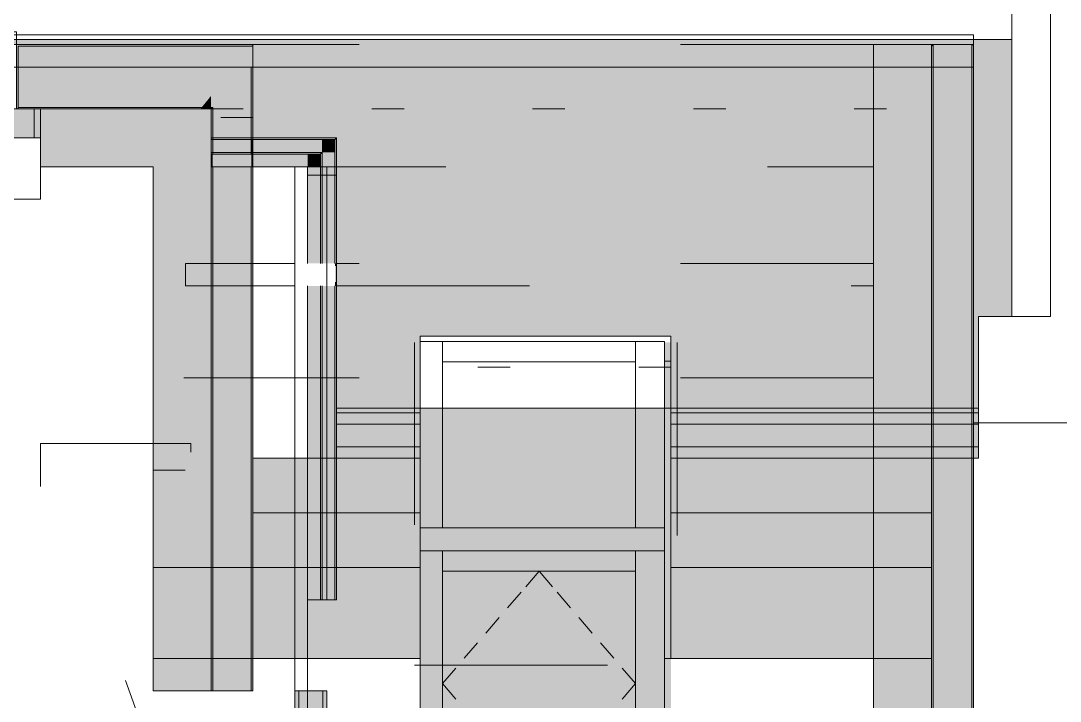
# Model space of a CAD drawing. Header units: metres. Extents: x -4 to 206, y -18 to 45.
# Drawn here: x 170.503 to 173.734, y 16.648 to 18.762 of the extents above; entities that cross this region are included whole.
import ezdxf

# ---------------------------------------------------------------- set-up
doc = ezdxf.new("R2010")
doc.units = ezdxf.units.M
doc.header["$MEASUREMENT"] = 0
for name, pattern in [('Baufluchtlinie', [0.013, 0.008, -0.005]), ('Grenzlinie', [0.008, 0.003, -0.005]), ('UNSICHTBAR', [0.4, 0, -0.4]), ('Wipeout_Contour', [1, 0, -1])]:
    doc.linetypes.add(name, pattern=pattern)
for name, color, linetype in [('110 Wand Aussen', 7, 'Continuous'), ('112 Wand Aussen - Schachtwände', 7, 'Continuous'), ('130 Wand Innen', 7, 'Continuous'), ('140 Brüstung', 7, 'Continuous'), ('165 Fassadengestaltung Bänder', 7, 'Continuous'), ('230 Decke abgehaengt', 7, 'Continuous'), ('310 Dachkonstruktion massiv', 7, 'Continuous'), ('325 Dachfenster', 7, 'Continuous'), ('330 Dachaufbau', 7, 'Continuous'), ('815 Raumbegrenzung', 7, 'Continuous'), ('905 VP Beschriftung Übersicht.Übersicht', 7, 'Continuous')]:
    doc.layers.add(name, color=color, linetype=linetype)

# ---------------------------------------------------------------- blocks, each defined once
blk = doc.blocks.new('Wand_7_1', base_point=(171.3542, 16.6805))
at = {"color": 254, "linetype": 'Wipeout_Contour', "lineweight": 0, "ltscale": 689.014253}
blk.add_wipeout([(171.3542, 18.3083), (171.3542, 16.6805), (171.3667, 16.6805), (171.3667, 18.3083)], dxfattribs=at).dxf.layer = '130 Wand Innen'
at = {"color": 254, "linetype": 'Wipeout_Contour', "lineweight": 0, "ltscale": 689.36244}
blk.add_wipeout([(171.4542, 16.6805), (171.4542, 18.3083), (171.4417, 18.3083), (171.4417, 16.6805)], dxfattribs=at).dxf.layer = '130 Wand Innen'
at = {"color": 254, "linetype": 'Wipeout_Contour', "lineweight": 0, "ltscale": 689.18831}
blk.add_wipeout([(171.3667, 18.3083), (171.3667, 16.6805), (171.4417, 16.6805), (171.4417, 18.3083)], dxfattribs=at).dxf.layer = '130 Wand Innen'
at = {"layer": '130 Wand Innen', "color": 7, "linetype": 'Continuous', "lineweight": 18, "flags": 128}
for points in [[(171.3542, 18.3083), (171.3667, 18.3083)], [(171.3542, 18.3083), (171.3542, 16.6805)], [(171.3667, 18.3083), (171.4417, 18.3083)], [(171.4417, 18.3083), (171.4542, 18.3083)], [(171.4542, 16.6805), (171.4542, 18.3083)], [(171.3542, 16.6805), (171.3667, 16.6805)], [(171.3667, 16.6805), (171.4417, 16.6805)], [(171.4417, 16.6805), (171.4542, 16.6805)]]:
    blk.add_lwpolyline(points, dxfattribs=at)
blk = doc.blocks.new('Decke_10_1', base_point=(168.089, 18.7183))
at = {"layer": '165 Fassadengestaltung Bänder', "color": 7, "linetype": 'Continuous', "lineweight": 13, "flags": 128}
blk.add_lwpolyline([(168.089, 18.7183), (173.4642, 18.7183), (173.4642, 18.6183), (168.089, 18.6183)], close=True, dxfattribs=at)
blk = doc.blocks.new('Decke_14_1', base_point=(171.0311, 17.4483))
at = {"layer": '230 Decke abgehaengt', "color": 8, "linetype": 'Grenzlinie', "lineweight": 13, "ltscale": 200, "flags": 128}
blk.add_lwpolyline([(171.0311, 17.4483), (170.5642, 17.4483), (170.5642, 16.1473), (170.6642, 16.1473), (170.6642, 14.3223), (171.4515, 14.3223), (171.4515, 15.5605), (171.0311, 15.5605)], close=True, dxfattribs=at)
blk = doc.blocks.new('2-Flügelfenster 1+1 27[4]_1', base_point=(168.0292, 39.9833))
at = {"layer": '110 Wand Aussen', "linetype": 'Continuous', "lineweight": 0, "true_color": 0x000000}
for points in [[(169.3342, 18.4883), (169.3142, 18.4883), (169.3142, 18.3983), (169.3342, 18.3983)], [(170.5442, 18.3983), (170.5642, 18.3983), (170.5642, 18.4883), (170.5442, 18.4883)]]:
    blk.add_hatch(color=18, dxfattribs=at).paths.add_polyline_path(points)
at = {"layer": '110 Wand Aussen', "linetype": 'Continuous', "lineweight": 0, "true_color": 0xffffff}
for points in [[(169.3342, 18.4883), (169.3342, 18.3983), (169.4342, 18.3983), (169.4342, 18.4883)], [(169.9392, 18.3983), (169.9392, 18.4883), (169.8892, 18.4883), (169.8892, 18.3983)], [(169.9392, 18.4883), (169.9392, 18.3983), (169.9742, 18.3983), (169.9742, 18.4633), (169.9892, 18.4633), (169.9892, 18.4883)], [(170.5442, 18.3983), (170.5442, 18.4883), (170.4442, 18.4883), (170.4442, 18.4633), (170.4592, 18.4633), (170.4592, 18.3983)], [(169.4342, 18.4333), (169.8892, 18.4333), (169.8892, 18.4533), (169.4342, 18.4533)], [(170.0642, 18.4633), (169.9742, 18.4633), (169.9742, 18.3733), (170.0642, 18.3733)], [(170.4592, 18.4633), (170.3692, 18.4633), (170.3692, 18.3733), (170.4592, 18.3733)], [(170.3692, 18.4083), (170.3692, 18.4283), (170.0642, 18.4283), (170.0642, 18.4083)]]:
    blk.add_hatch(color=7, dxfattribs=at).paths.add_polyline_path(points)
at = {"layer": '110 Wand Aussen', "color": 7, "linetype": 'Continuous', "lineweight": 13}
for p, q in [((170.4892, 18.7283), (169.3892, 18.7283)), ((169.3892, 18.7283), (169.3892, 18.6883)), ((170.4892, 18.6883), (170.4892, 18.7283)), ((169.3892, 18.6883), (169.3892, 18.6833)), ((169.3892, 18.6833), (169.3892, 18.6183)), ((170.4892, 18.6883), (170.4892, 18.6833)), ((170.4892, 18.6833), (170.4892, 18.6183)), ((169.3892, 18.6183), (169.3892, 18.4933)), ((170.4892, 18.6183), (170.4892, 18.4933)), ((169.3842, 18.4883), (169.3142, 18.4883)), ((169.3842, 18.4883), (169.3142, 18.4883)), ((169.3342, 18.4883), (169.4342, 18.4883)), ((169.3342, 18.3983), (169.3342, 18.4883)), ((169.3842, 18.4883), (169.3892, 18.4883)), ((169.3842, 18.4883), (169.3892, 18.4883)), ((169.3892, 18.4933), (169.3892, 18.4883)), ((169.4342, 18.4883), (169.8892, 18.4883)), ((169.4342, 18.4883), (169.4342, 18.3983)), ((169.8892, 18.3983), (169.8892, 18.4883)), ((169.8892, 18.4883), (169.9392, 18.4883)), ((169.9392, 18.4883), (169.9892, 18.4883)), ((169.9892, 18.4883), (170.4442, 18.4883)), ((169.9892, 18.4883), (169.9892, 18.4633)), ((170.4442, 18.4633), (170.4442, 18.4883)), ((170.4442, 18.4883), (170.5442, 18.4883)), ((170.4892, 18.4933), (170.4892, 18.4883)), ((170.4942, 18.4883), (170.4892, 18.4883)), ((170.4942, 18.4883), (170.4892, 18.4883)), ((170.5442, 18.4883), (170.5442, 18.3983)), ((169.4342, 18.4533), (169.8892, 18.4533)), ((169.9892, 18.4633), (169.9742, 18.4633)), ((169.9742, 18.4633), (169.9742, 18.3983)), ((169.9742, 18.3733), (169.9742, 18.4633)), ((169.9742, 18.4633), (170.0642, 18.4633)), ((170.0642, 18.4633), (170.3692, 18.4633)), ((170.0642, 18.4633), (170.0642, 18.3733)), ((170.3692, 18.3733), (170.3692, 18.4633)), ((170.3692, 18.4633), (170.4592, 18.4633)), ((170.4592, 18.4633), (170.4442, 18.4633)), ((170.4592, 18.3983), (170.4592, 18.4633)), ((170.4592, 18.4633), (170.4592, 18.3733)), ((169.8892, 18.4333), (169.4342, 18.4333)), ((170.0642, 18.4283), (170.3692, 18.4283)), ((169.4342, 18.3983), (169.3342, 18.3983)), ((169.8892, 18.3983), (169.4342, 18.3983)), ((169.9392, 18.3983), (169.8892, 18.3983)), ((169.9742, 18.3983), (169.9392, 18.3983)), ((170.3692, 18.4083), (170.0642, 18.4083)), ((170.5442, 18.3983), (170.4592, 18.3983)), ((170.0642, 18.3733), (169.9742, 18.3733)), ((170.3692, 18.3733), (170.0642, 18.3733)), ((170.4592, 18.3733), (170.3692, 18.3733)), ((169.3142, 18.2083), (169.3142, 18.3083)), ((170.5642, 18.3083), (170.5642, 18.2083)), ((170.5642, 18.2083), (169.3142, 18.2083))]:
    blk.add_line(p, q, dxfattribs=at)
at = {"layer": '110 Wand Aussen', "color": 7, "linetype": 'Continuous', "lineweight": 18}
for p, q in [((169.3142, 18.4883), (169.3142, 18.3983)), ((169.3142, 18.4883), (169.3142, 18.3983)), ((170.5642, 18.4883), (170.4942, 18.4883)), ((170.5642, 18.4883), (170.4942, 18.4883)), ((170.5642, 18.4883), (170.5642, 18.3983)), ((170.5642, 18.4883), (170.5642, 18.3983)), ((169.3142, 18.3983), (169.3142, 18.3083)), ((170.5642, 18.3983), (170.5642, 18.3083))]:
    blk.add_line(p, q, dxfattribs=at)
at = {"layer": '110 Wand Aussen', "color": 8, "linetype": 'Baufluchtlinie', "lineweight": 0, "ltscale": 200}
blk.add_line((170.4592, 18.3733), (170.0392, 18.1308), dxfattribs=at)
at = {"layer": '110 Wand Aussen', "color": 7, "linetype": 'Continuous', "lineweight": 13, "flags": 128}
for points in [[(169.3342, 18.4883), (169.3142, 18.4883), (169.3142, 18.3983), (169.3342, 18.3983)], [(170.5442, 18.3983), (170.5642, 18.3983), (170.5642, 18.4883), (170.5442, 18.4883)]]:
    blk.add_lwpolyline(points, close=True, dxfattribs=at)
at = {"layer": '110 Wand Aussen', "color": 8, "linetype": 'Baufluchtlinie', "lineweight": 0, "ltscale": 200}
blk.add_arc((170.4592, 18.3733), 0.485, 180, 210, dxfattribs=at)
blk = doc.blocks.new('Wand_19_1', base_point=(168.0834, 18.6183))
at = {"layer": '110 Wand Aussen', "linetype": 'Continuous', "lineweight": 0, "true_color": 0x000000}
for points in [[(168.2083, 18.6883), (168.2083, 18.6833), (169.3842, 18.6833), (169.3842, 18.6883)], [(168.2083, 18.6833), (168.2084, 18.6183), (169.3842, 18.6183), (169.3842, 18.6833)], [(169.3842, 18.6883), (169.3842, 18.4883), (169.3892, 18.4883), (169.3892, 18.6883)], [(170.4942, 18.6883), (170.4892, 18.6883), (170.4892, 18.4883), (170.4942, 18.4883)], [(170.4942, 18.6883), (170.4942, 18.6833), (171.2201, 18.6833), (171.2242, 18.6883)], [(170.4942, 18.6833), (170.4942, 18.6183), (171.1671, 18.6183), (171.2201, 18.6833)], [(171.2192, 18.6183), (171.2192, 18.6822), (171.1671, 18.6183)], [(171.2201, 18.6833), (171.2192, 18.6822), (171.2192, 18.6183), (171.2242, 18.6183), (171.2242, 18.6833)], [(171.2201, 18.6833), (171.2242, 18.6833), (171.2242, 18.6883)], [(168.2084, 18.6183), (168.2085, 18.5351), (168.2427, 18.4933), (169.3842, 18.4933), (169.3842, 18.6183)], [(170.4942, 18.4933), (171.0651, 18.4933), (171.0992, 18.5351), (171.0992, 18.6183), (170.4942, 18.6183)], [(171.1671, 18.6183), (171.0992, 18.5351), (171.0992, 18.4933), (171.2192, 18.4933), (171.2192, 18.6183)], [(171.0992, 18.5351), (171.1671, 18.6183), (171.0992, 18.6183)], [(168.2136, 18.4933), (168.2135, 18.529), (168.2085, 18.5351), (168.2086, 18.4933)], [(168.2427, 18.4933), (168.2135, 18.529), (168.2136, 18.4933)], [(171.0942, 18.4933), (171.0942, 18.529), (171.0651, 18.4933)], [(171.0992, 18.4933), (171.0992, 18.5351), (171.0942, 18.529), (171.0942, 18.4933)], [(168.2136, 18.4883), (168.2136, 18.4933), (168.2086, 18.4933), (168.2086, 18.4883)], [(168.2467, 18.4883), (168.2427, 18.4933), (168.2136, 18.4933), (168.2136, 18.4883)], [(168.2136, 18.4883), (168.2138, 18.3083), (168.3938, 18.3083), (168.2467, 18.4883)], [(168.2427, 18.4933), (168.2467, 18.4883), (169.3842, 18.4883), (169.3842, 18.4933)], [(168.2467, 18.4883), (168.3938, 18.3083), (168.3936, 18.4883)], [(168.3936, 18.4883), (168.3938, 18.3083), (169.3142, 18.3083), (169.3142, 18.3983), (169.3142, 18.4883)], [(170.4942, 18.4883), (171.0611, 18.4883), (171.0651, 18.4933), (170.4942, 18.4933)], [(170.9142, 18.4883), (170.5642, 18.4883), (170.5642, 18.3983), (170.5642, 18.3083), (170.9142, 18.3083)], [(170.9142, 18.3083), (171.0942, 18.3083), (171.0942, 18.4883), (171.0611, 18.4883)], [(170.9142, 18.3083), (171.0611, 18.4883), (170.9142, 18.4883)], [(171.0651, 18.4933), (171.0611, 18.4883), (171.0942, 18.4883), (171.0942, 18.4933)], [(171.0942, 18.4933), (171.0942, 18.4883), (171.0992, 18.4883), (171.0992, 18.4933)]]:
    blk.add_hatch(color=18, dxfattribs=at).paths.add_polyline_path(points)
at = {"layer": '110 Wand Aussen', "color": 7, "linetype": 'Continuous', "lineweight": 13}
for p, q in [((168.2083, 18.6833), (168.2083, 18.6883)), ((169.3842, 18.6833), (168.2083, 18.6833)), ((168.2084, 18.6183), (168.2083, 18.6833)), ((169.3842, 18.6883), (169.3892, 18.6883)), ((169.3842, 18.6833), (169.3842, 18.4883)), ((169.3892, 18.6883), (169.3892, 18.6833)), ((169.3892, 18.6833), (169.3892, 18.6183)), ((170.4892, 18.6883), (170.4892, 18.6833)), ((170.4942, 18.6883), (170.4892, 18.6883)), ((170.4892, 18.6833), (170.4892, 18.6183)), ((171.2201, 18.6833), (170.4942, 18.6833)), ((170.4942, 18.6833), (170.4942, 18.4883)), ((168.2085, 18.5351), (168.2084, 18.6183)), ((169.3892, 18.6183), (169.3892, 18.4933)), ((170.4892, 18.6183), (170.4892, 18.4933)), ((168.2085, 18.5351), (168.2086, 18.4933)), ((168.2136, 18.4933), (168.2086, 18.4933)), ((168.2086, 18.4933), (168.2086, 18.4883)), ((168.2427, 18.4933), (168.2136, 18.4933)), ((169.3842, 18.4933), (168.2427, 18.4933)), ((169.3842, 18.4883), (169.3142, 18.4883)), ((169.3842, 18.4883), (169.3892, 18.4883)), ((169.3892, 18.4933), (169.3892, 18.4883)), ((170.4892, 18.4933), (170.4892, 18.4883)), ((170.4942, 18.4883), (170.4892, 18.4883)), ((171.0651, 18.4933), (170.4942, 18.4933))]:
    blk.add_line(p, q, dxfattribs=at)
at = {"layer": '110 Wand Aussen', "color": 7, "linetype": 'Baufluchtlinie', "lineweight": 0}
for p, q in [((169.3842, 18.6183), (168.2084, 18.6183)), ((171.0992, 18.6183), (170.4942, 18.6183)), ((171.1671, 18.6183), (171.0992, 18.6183))]:
    blk.add_line(p, q, dxfattribs=at)
at = {"layer": '110 Wand Aussen', "color": 7, "linetype": 'Continuous', "lineweight": 18}
for p, q in [((168.2467, 18.4883), (168.2136, 18.4883)), ((168.2136, 18.4883), (168.2138, 18.3083)), ((168.3936, 18.4883), (168.2467, 18.4883)), ((169.3142, 18.4883), (168.3936, 18.4883)), ((169.3142, 18.4883), (169.3142, 18.3983)), ((170.5642, 18.4883), (170.4942, 18.4883)), ((170.9142, 18.4883), (170.5642, 18.4883)), ((170.5642, 18.4883), (170.5642, 18.3983)), ((171.0611, 18.4883), (170.9142, 18.4883)), ((169.3142, 18.3983), (169.3142, 18.3083)), ((170.5642, 18.3983), (170.5642, 18.3083))]:
    blk.add_line(p, q, dxfattribs=at)
at = {"layer": '110 Wand Aussen', "color": 7, "linetype": 'Continuous', "lineweight": 13, "flags": 128}
for points in [[(169.3842, 18.6883), (168.2083, 18.6883)], [(171.2242, 18.6883), (170.4942, 18.6883)]]:
    blk.add_lwpolyline(points, dxfattribs=at)
at = {"layer": '110 Wand Aussen', "color": 7, "linetype": 'Continuous', "lineweight": 18, "flags": 128}
for points in [[(168.3938, 18.3083), (169.3142, 18.3083)], [(170.5642, 18.3083), (170.9142, 18.3083)]]:
    blk.add_lwpolyline(points, dxfattribs=at)
at = {"layer": '310 Dachkonstruktion massiv', "color": 7, "linetype": 'Continuous', "lineweight": 13}
for p, q in [((171.2201, 18.6833), (171.2242, 18.6833)), ((171.2192, 18.4933), (171.2192, 18.6183)), ((171.0651, 18.4933), (171.0942, 18.4933)), ((171.0942, 18.4933), (171.0992, 18.4933)), ((171.0992, 18.4883), (171.0992, 18.4933))]:
    blk.add_line(p, q, dxfattribs=at)
at = {"layer": '310 Dachkonstruktion massiv', "color": 7, "linetype": 'Baufluchtlinie', "lineweight": 0}
for p, q in [((171.1671, 18.6183), (171.2192, 18.6183)), ((171.2192, 18.6183), (171.2242, 18.6183))]:
    blk.add_line(p, q, dxfattribs=at)
at = {"layer": '310 Dachkonstruktion massiv', "color": 7, "linetype": 'Continuous', "lineweight": 18}
for p in [(171.0611, 18.4883), (171.0942, 18.3083)]:
    blk.add_line(p, (171.0942, 18.4883), dxfattribs=at)
at = {"layer": '310 Dachkonstruktion massiv', "color": 7, "linetype": 'Continuous', "lineweight": 13, "flags": 128}
for points in [[(171.2242, 18.6883), (171.2242, 18.6833)], [(171.2242, 18.6833), (171.2242, 18.6183)]]:
    blk.add_lwpolyline(points, dxfattribs=at)
at = {"layer": '110 Wand Aussen', "color": 7, "linetype": 'Continuous', "lineweight": 13}
blk.add_blockref('2-Flügelfenster 1+1 27[4]_1', (168.0292, 39.9833), dxfattribs=at)
blk = doc.blocks.new('Wand_22_1', base_point=(173.4642, 18.6183))
at = {"layer": '110 Wand Aussen', "linetype": 'Continuous', "lineweight": 0, "true_color": 0x000000}
for points in [[(173.1542, 18.6833), (173.3342, 18.6833), (173.3342, 18.6883), (173.1542, 18.6883)], [(173.1542, 18.6183), (173.3342, 18.6183), (173.3342, 18.6833), (173.1542, 18.6833)], [(173.3342, 18.6833), (173.3392, 18.6833), (173.3392, 18.6883), (173.3342, 18.6883)], [(173.3342, 18.6183), (173.3392, 18.6183), (173.3392, 18.6833), (173.3342, 18.6833)], [(173.3392, 18.6833), (173.4592, 18.6833), (173.4592, 18.6883), (173.3392, 18.6883)], [(173.3392, 18.6183), (173.4071, 18.6183), (173.4592, 18.6822), (173.4592, 18.6833), (173.3392, 18.6833)], [(173.4592, 16.1883), (173.4592, 18.6822), (173.3392, 18.5351), (173.3392, 16.1883)], [(173.4642, 18.6883), (173.4592, 18.6883), (173.4592, 18.6833), (173.4601, 18.6833)], [(173.4642, 16.1933), (173.4642, 18.6883), (173.4592, 18.6822), (173.4592, 16.1933)], [(173.4592, 18.6822), (173.4601, 18.6833), (173.4592, 18.6833)], [(173.1542, 18.4933), (173.3051, 18.4933), (173.3342, 18.529), (173.3342, 18.6183), (173.1542, 18.6183)], [(173.3342, 18.529), (173.3392, 18.5351), (173.3392, 18.6183), (173.3342, 18.6183)], [(173.3392, 18.5351), (173.4071, 18.6183), (173.3392, 18.6183)], [(173.3342, 16.0633), (173.3342, 18.529), (173.1542, 18.3083), (173.1542, 16.0633)], [(173.3392, 16.0683), (173.3392, 18.5351), (173.3342, 18.529), (173.3342, 16.0683)], [(173.1542, 18.4883), (173.3011, 18.4883), (173.3051, 18.4933), (173.1542, 18.4933)], [(173.1542, 18.3083), (173.3011, 18.4883), (173.1542, 18.4883)]]:
    blk.add_hatch(color=18, dxfattribs=at).paths.add_polyline_path(points)
at = {"layer": '110 Wand Aussen', "color": 7, "linetype": 'Continuous', "lineweight": 18}
for p, q in [((173.1542, 18.6833), (173.1542, 18.6883)), ((173.1542, 18.6183), (173.1542, 18.6833)), ((173.3342, 18.6833), (173.3342, 18.6883)), ((173.3342, 18.6183), (173.3342, 18.6833)), ((173.1542, 18.4933), (173.1542, 18.6183)), ((173.3342, 18.529), (173.3342, 18.6183)), ((173.3342, 16.0633), (173.3342, 18.529)), ((173.1542, 18.4883), (173.1542, 18.4933)), ((173.1542, 18.3083), (173.1542, 18.4883))]:
    blk.add_line(p, q, dxfattribs=at)
at = {"layer": '110 Wand Aussen', "color": 7, "linetype": 'Continuous', "lineweight": 13}
for p, q in [((173.3392, 18.6833), (173.3392, 18.6883)), ((173.3392, 18.6183), (173.3392, 18.6833)), ((173.4592, 18.6833), (173.4592, 18.6883)), ((173.4592, 18.6822), (173.4592, 18.6833)), ((173.4592, 16.1883), (173.4592, 18.6822)), ((173.3392, 18.5351), (173.3392, 18.6183)), ((173.3392, 16.0683), (173.3392, 18.5351))]:
    blk.add_line(p, q, dxfattribs=at)
at = {"layer": '110 Wand Aussen', "color": 7, "linetype": 'Continuous', "lineweight": 18, "flags": 128}
for points in [[(173.3342, 18.6883), (173.1542, 18.6883)], [(173.1542, 18.3083), (173.1542, 15.8833)]]:
    blk.add_lwpolyline(points, dxfattribs=at)
at = {"layer": '110 Wand Aussen', "color": 7, "linetype": 'Continuous', "lineweight": 13, "flags": 128}
for points in [[(173.3392, 18.6883), (173.3342, 18.6883)], [(173.4592, 18.6883), (173.3392, 18.6883)], [(173.4642, 18.6883), (173.4592, 18.6883)], [(173.4642, 16.1933), (173.4642, 18.6883)]]:
    blk.add_lwpolyline(points, dxfattribs=at)
blk = doc.blocks.new('Wand_80_1', base_point=(171.2242, 18.6183))
at = {"layer": '110 Wand Aussen', "color": 7, "linetype": 'Continuous', "lineweight": 18}
for p, q in [((173.1542, 18.6833), (173.1542, 18.6883)), ((173.1542, 18.6183), (173.1542, 18.6833)), ((173.1542, 18.4933), (173.1542, 18.6183)), ((173.1542, 18.4883), (173.1542, 18.4933)), ((173.1542, 18.3083), (173.1542, 18.4883))]:
    blk.add_line(p, q, dxfattribs=at)
at = {"layer": '110 Wand Aussen', "color": 7, "linetype": 'Grenzlinie', "lineweight": 13, "ltscale": 200, "flags": 128}
for points in [[(173.1542, 18.6883), (171.2242, 18.6883)], [(171.2242, 18.6883), (171.2242, 18.6833)], [(171.2242, 18.6833), (171.2242, 18.6183)], [(171.2242, 18.6183), (171.2242, 18.4933)], [(171.2242, 18.4933), (171.2242, 18.4883)], [(171.2242, 18.4883), (171.2242, 18.3083)], [(171.2242, 18.3083), (173.1542, 18.3083)]]:
    blk.add_lwpolyline(points, dxfattribs=at)
blk = doc.blocks.new('Wand_86_1', base_point=(171.0142, 17.9383))
at = {"layer": '130 Wand Innen', "color": 7, "linetype": 'Continuous', "lineweight": 13}
for p, q in [((171.3542, 18.0008), (171.3542, 18.0083)), ((171.3542, 17.9508), (171.3542, 18.0008)), ((171.4542, 18.0083), (171.4542, 18.0008)), ((171.4542, 18.0008), (171.4542, 17.9508)), ((171.4842, 18.0008), (171.4842, 18.0083)), ((171.4842, 17.9508), (171.4842, 18.0008)), ((171.3542, 17.9383), (171.3542, 17.9508)), ((171.4542, 17.9508), (171.4542, 17.9383)), ((171.4842, 17.9383), (171.4842, 17.9508))]:
    blk.add_line(p, q, dxfattribs=at)
at = {"layer": '130 Wand Innen', "color": 7, "linetype": 'Grenzlinie', "lineweight": 13, "ltscale": 200, "flags": 128}
for points in [[(171.3542, 18.0083), (171.0142, 18.0083)], [(171.0142, 18.0008), (171.0142, 18.0083)], [(171.0142, 17.9508), (171.0142, 18.0008)], [(173.1542, 18.0083), (171.4842, 18.0083)], [(173.1542, 18.0008), (173.1542, 18.0083)], [(173.1542, 17.9508), (173.1542, 18.0008)], [(171.0142, 17.9383), (171.0142, 17.9508)], [(171.0142, 17.9383), (171.3542, 17.9383)], [(171.4842, 17.9383), (173.1542, 17.9383)], [(173.1542, 17.9383), (173.1542, 17.9508)]]:
    blk.add_lwpolyline(points, dxfattribs=at)
blk = doc.blocks.new('Wand_192_1', base_point=(173.5842, 18.9933))
at = {"color": 254, "linetype": 'Wipeout_Contour', "lineweight": 0, "ltscale": 698.453123}
blk.add_wipeout([(173.5842, 18.8733), (173.5842, 17.8433), (173.7042, 17.8433), (173.7042, 18.8733)], dxfattribs=at).dxf.layer = '140 Brüstung'
at = {"layer": '140 Brüstung', "color": 7, "linetype": 'Continuous', "lineweight": 18, "flags": 128}
for points in [[(173.5842, 18.8733), (173.5842, 17.8433)], [(173.7042, 17.8433), (173.7042, 18.8733)], [(173.5842, 17.8433), (173.7042, 17.8433)]]:
    blk.add_lwpolyline(points, dxfattribs=at)
blk = doc.blocks.new('Wand_223_1', base_point=(171.3942, 16.9633))
at = {"layer": '112 Wand Aussen - Schachtwände', "linetype": 'Continuous', "lineweight": 0, "true_color": 0x000000}
for points in [[(171.4342, 18.0083), (171.4342, 18.2826), (171.3942, 18.2826), (171.3942, 18.0083)], [(171.4392, 18.0083), (171.4392, 18.2826), (171.4342, 18.2826), (171.4342, 18.0083)], [(171.4792, 18.0083), (171.4792, 18.2826), (171.4392, 18.2826), (171.4392, 18.0083)], [(171.4842, 18.0083), (171.4842, 18.2826), (171.4792, 18.2826), (171.4792, 18.0083)], [(171.4842, 18.0083), (171.4792, 18.0083), (171.4792, 18.0008), (171.4842, 18.0008)], [(171.4842, 18.0008), (171.4792, 18.0008), (171.4792, 17.9508), (171.4842, 17.9508)], [(171.4342, 16.9633), (171.4342, 17.9383), (171.3942, 17.9383), (171.3942, 16.9633)], [(171.4392, 16.9633), (171.4392, 17.9383), (171.4342, 17.9383), (171.4342, 16.9633)], [(171.4792, 16.9633), (171.4792, 17.9383), (171.4392, 17.9383), (171.4392, 16.9633)], [(171.4842, 17.9508), (171.4792, 17.9508), (171.4792, 17.9383), (171.4842, 17.9383)], [(171.4842, 16.9633), (171.4842, 17.9383), (171.4792, 17.9383), (171.4792, 16.9633)]]:
    blk.add_hatch(color=18, dxfattribs=at).paths.add_polyline_path(points)
at = {"layer": '112 Wand Aussen - Schachtwände', "color": 7, "linetype": 'Continuous', "lineweight": 13}
for p, q in [((171.4342, 18.0083), (171.4342, 18.2826)), ((171.4392, 18.0083), (171.4392, 18.2826)), ((171.4792, 18.0083), (171.4792, 18.2826)), ((171.4342, 16.9633), (171.4342, 17.9383)), ((171.4392, 16.9633), (171.4392, 17.9383)), ((171.4792, 16.9633), (171.4792, 17.9383))]:
    blk.add_line(p, q, dxfattribs=at)
at = {"layer": '112 Wand Aussen - Schachtwände', "color": 7, "linetype": 'Continuous', "lineweight": 13, "flags": 128}
for points in [[(171.4842, 18.2826), (171.3942, 18.2826)], [(171.3942, 18.2826), (171.3942, 18.0083)], [(171.4842, 18.0083), (171.4842, 18.2826)], [(171.3942, 17.9383), (171.3942, 16.9633)], [(171.4842, 16.9633), (171.4842, 17.9383)], [(171.3942, 16.9633), (171.4842, 16.9633)]]:
    blk.add_lwpolyline(points, dxfattribs=at)
at = {"layer": '130 Wand Innen', "color": 7, "linetype": 'Continuous', "lineweight": 13}
for p, q in [((171.4842, 18.0008), (171.4842, 18.0083)), ((171.4842, 17.9508), (171.4842, 18.0008)), ((171.4842, 17.9383), (171.4842, 17.9508))]:
    blk.add_line(p, q, dxfattribs=at)
blk = doc.blocks.new('Wand_224_1', base_point=(171.3942, 15.6633))
at = {"color": 254, "linetype": 'Wipeout_Contour', "lineweight": 0, "ltscale": 689.030793}
blk.add_wipeout([(171.4842, 15.6633), (171.4842, 16.9633), (171.4792, 16.9633), (171.4792, 15.6633)], dxfattribs=at).dxf.layer = '112 Wand Aussen - Schachtwände'
at = {"color": 254, "linetype": 'Wipeout_Contour', "lineweight": 0, "ltscale": 688.94118}
blk.add_wipeout([(171.4792, 15.6633), (171.4792, 16.9633), (171.4392, 16.9633), (171.4392, 15.6633)], dxfattribs=at).dxf.layer = '112 Wand Aussen - Schachtwände'
at = {"layer": '112 Wand Aussen - Schachtwände', "color": 8, "linetype": 'Grenzlinie', "lineweight": 0, "ltscale": 200, "flags": 128}
for points in [[(171.4842, 16.9633), (171.4792, 16.9633)], [(171.4842, 15.6633), (171.4842, 16.9633)], [(171.4842, 15.6633), (171.4792, 15.6633)]]:
    blk.add_lwpolyline(points, dxfattribs=at)
at = {"color": 254, "linetype": 'Wipeout_Contour', "lineweight": 0, "ltscale": 688.851604}
blk.add_wipeout([(171.4392, 15.6633), (171.4392, 16.9633), (171.4342, 16.9633), (171.4342, 15.6633)], dxfattribs=at).dxf.layer = '112 Wand Aussen - Schachtwände'
at = {"color": 254, "linetype": 'Wipeout_Contour', "lineweight": 0, "ltscale": 688.761991}
blk.add_wipeout([(171.4342, 15.6633), (171.4342, 16.9633), (171.3942, 16.9633), (171.3942, 15.6633)], dxfattribs=at).dxf.layer = '112 Wand Aussen - Schachtwände'
at = {"layer": '112 Wand Aussen - Schachtwände', "color": 8, "linetype": 'Grenzlinie', "lineweight": 0, "ltscale": 200, "flags": 128}
for points in [[(171.4342, 16.9633), (171.3942, 16.9633)], [(171.3942, 16.9633), (171.3942, 15.6633)], [(171.4392, 16.9633), (171.4342, 16.9633)], [(171.4792, 16.9633), (171.4392, 16.9633)], [(171.4342, 15.6633), (171.3942, 15.6633)], [(171.4392, 15.6633), (171.4342, 15.6633)], [(171.4792, 15.6633), (171.4392, 15.6633)]]:
    blk.add_lwpolyline(points, dxfattribs=at)
blk = doc.blocks.new('Wand_225_1', base_point=(171.3942, 18.3083))
at = {"layer": '112 Wand Aussen - Schachtwände', "linetype": 'Continuous', "lineweight": 0, "true_color": 0x000000}
for points in [[(171.4792, 18.3983), (171.0942, 18.3983), (171.0942, 18.3933), (171.4792, 18.3933)], [(171.4392, 18.3933), (171.0942, 18.3933), (171.0942, 18.3533), (171.4392, 18.3533)], [(171.2192, 18.3933), (171.2192, 18.3533), (171.2242, 18.3533), (171.2242, 18.3933)], [(171.4392, 18.3533), (171.4792, 18.3533), (171.4792, 18.3933)], [(171.4392, 18.3533), (171.4792, 18.3933), (171.4392, 18.3933)], [(171.4792, 18.3933), (171.4842, 18.3933), (171.4842, 18.3983)], [(171.4792, 18.3933), (171.4842, 18.3983), (171.4792, 18.3983)], [(171.4342, 18.3533), (171.0942, 18.3533), (171.0942, 18.3483), (171.4342, 18.3483)], [(171.0942, 18.3483), (171.0942, 18.3083), (171.0992, 18.3083), (171.0992, 18.3483)], [(171.3942, 18.3483), (171.0942, 18.3483), (171.0942, 18.3083), (171.3942, 18.3083)], [(171.0992, 18.3483), (171.0992, 18.3083), (171.2192, 18.3083), (171.2192, 18.3483)], [(171.2192, 18.3533), (171.2192, 18.3483), (171.2242, 18.3483), (171.2242, 18.3533)], [(171.2192, 18.3483), (171.2192, 18.3083), (171.2242, 18.3083), (171.2242, 18.3483)], [(171.3942, 18.3083), (171.4342, 18.3083), (171.4342, 18.3483)], [(171.3942, 18.3083), (171.4342, 18.3483), (171.3942, 18.3483)], [(171.4342, 18.3483), (171.4392, 18.3483), (171.4392, 18.3533)], [(171.4342, 18.3483), (171.4392, 18.3533), (171.4342, 18.3533)]]:
    blk.add_hatch(color=18, dxfattribs=at).paths.add_polyline_path(points)
at = {"layer": '112 Wand Aussen - Schachtwände', "color": 7, "linetype": 'Continuous', "lineweight": 13}
for p, q in [((171.4392, 18.3933), (171.0942, 18.3933)), ((171.4792, 18.3933), (171.4392, 18.3933)), ((171.4792, 18.3533), (171.4792, 18.3933)), ((171.4342, 18.3533), (171.0942, 18.3533)), ((171.3942, 18.3483), (171.0942, 18.3483)), ((171.4342, 18.3483), (171.3942, 18.3483)), ((171.4392, 18.3533), (171.4342, 18.3533)), ((171.4342, 18.3083), (171.4342, 18.3483)), ((171.4392, 18.3483), (171.4392, 18.3533))]:
    blk.add_line(p, q, dxfattribs=at)
at = {"layer": '112 Wand Aussen - Schachtwände', "color": 7, "linetype": 'Continuous', "lineweight": 13, "flags": 128}
for points in [[(171.4842, 18.3983), (171.0942, 18.3983)], [(171.0942, 18.3983), (171.0942, 18.3933)], [(171.0942, 18.3933), (171.0942, 18.3533)], [(171.4842, 18.3983), (171.4842, 18.3933)], [(171.0942, 18.3533), (171.0942, 18.3483)], [(171.0942, 18.3483), (171.0942, 18.3083)], [(171.0942, 18.3083), (171.3942, 18.3083)]]:
    blk.add_lwpolyline(points, dxfattribs=at)
at = {"layer": '310 Dachkonstruktion massiv', "color": 7, "linetype": 'Continuous', "lineweight": 13}
for p, q in [((171.2242, 18.3933), (171.2192, 18.3933)), ((171.2192, 18.3933), (171.2192, 18.3533)), ((171.0992, 18.3483), (171.0942, 18.3483)), ((171.2192, 18.3483), (171.0992, 18.3483)), ((171.2242, 18.3533), (171.2192, 18.3533)), ((171.2192, 18.3533), (171.2192, 18.3483)), ((171.2242, 18.3483), (171.2192, 18.3483)), ((171.0942, 18.3083), (171.0992, 18.3083)), ((171.0992, 18.3083), (171.2192, 18.3083)), ((171.2192, 18.3083), (171.2242, 18.3083))]:
    blk.add_line(p, q, dxfattribs=at)
blk = doc.blocks.new('Wand_226_1', base_point=(171.3942, 16.9633))
at = {"layer": '112 Wand Aussen - Schachtwände', "linetype": 'Continuous', "lineweight": 0, "true_color": 0x000000}
for points in [[(171.4792, 18.3933), (171.4792, 18.0083), (171.4842, 18.0083), (171.4842, 18.3933)], [(171.4342, 18.3483), (171.4342, 18.0083), (171.4392, 18.0083), (171.4392, 18.3483)], [(171.4392, 18.3533), (171.4392, 18.0083), (171.4792, 18.0083), (171.4792, 18.3533)], [(171.3942, 18.3083), (171.3942, 18.0083), (171.4342, 18.0083), (171.4342, 18.3083)], [(171.4342, 16.9633), (171.4342, 17.9383), (171.3942, 17.9383), (171.3942, 16.9633)], [(171.4392, 16.9633), (171.4392, 17.9383), (171.4342, 17.9383), (171.4342, 16.9633)], [(171.4792, 16.9633), (171.4792, 17.9383), (171.4392, 17.9383), (171.4392, 16.9633)], [(171.4842, 16.9633), (171.4842, 17.9383), (171.4792, 17.9383), (171.4792, 16.9633)]]:
    blk.add_hatch(color=18, dxfattribs=at).paths.add_polyline_path(points)
at = {"layer": '112 Wand Aussen - Schachtwände', "color": 7, "linetype": 'Continuous', "lineweight": 13}
for p, q in [((171.4792, 18.3533), (171.4792, 18.3933)), ((171.4342, 18.3083), (171.4342, 18.3483)), ((171.4392, 18.3483), (171.4392, 18.3533)), ((171.4392, 18.0083), (171.4392, 18.3483)), ((171.4792, 18.0083), (171.4792, 18.3533)), ((171.4342, 18.0083), (171.4342, 18.3083)), ((171.4342, 16.9633), (171.4342, 17.9383)), ((171.4392, 16.9633), (171.4392, 17.9383)), ((171.4792, 16.9633), (171.4792, 17.9383))]:
    blk.add_line(p, q, dxfattribs=at)
at = {"layer": '112 Wand Aussen - Schachtwände', "color": 7, "linetype": 'Continuous', "lineweight": 13, "flags": 128}
for points in [[(171.4842, 18.0083), (171.4842, 18.3933)], [(171.3942, 18.3083), (171.3942, 18.0083)], [(171.3942, 17.9383), (171.3942, 16.9633)], [(171.4842, 16.9633), (171.4842, 17.9383)]]:
    blk.add_lwpolyline(points, dxfattribs=at)
blk = doc.blocks.new('Dachfläche_13_1', base_point=(168.0637, 18.7042))
at = {"layer": '330 Dachaufbau', "linetype": 'Continuous', "lineweight": 0, "true_color": 0x000000}
for points in [[(168.0637, 18.7042), (168.0651, 17.5583), (168.089, 17.5583), (168.089, 18.6883), (171.2242, 18.6883), (171.2242, 18.3983), (171.4842, 18.3983), (171.4842, 17.5583), (171.744, 17.5583), (171.744, 17.7825), (172.524, 17.7825), (172.524, 17.5583), (173.4801, 17.5583), (173.4801, 17.8433), (173.5842, 17.8433), (173.5842, 18.7042)], [(171.744, 17.5442), (171.744, 17.5583), (171.4842, 17.5583), (171.4842, 17.5442)], [(173.4801, 17.5442), (173.4801, 17.5583), (172.524, 17.5583), (172.524, 17.5442)], [(171.4842, 17.5088), (171.744, 17.5088), (171.744, 17.5442), (171.4842, 17.5442)], [(173.4801, 17.5088), (173.4801, 17.5442), (172.524, 17.5442), (172.524, 17.5088)], [(171.4842, 17.4027), (171.744, 17.4027), (171.744, 17.4381), (171.4842, 17.4381)], [(173.4801, 17.4027), (173.4801, 17.4381), (172.524, 17.4381), (172.524, 17.4027)]]:
    blk.add_hatch(color=18, dxfattribs=at).paths.add_polyline_path(points)
at = {"layer": '330 Dachaufbau', "linetype": 'Continuous', "lineweight": 0, "true_color": 0xffffff}
for points in [[(171.4842, 17.4381), (171.744, 17.4381), (171.744, 17.5088), (171.4842, 17.5088)], [(173.4801, 17.4381), (173.4801, 17.5088), (172.524, 17.5088), (172.524, 17.4381)]]:
    blk.add_hatch(color=7, dxfattribs=at).paths.add_polyline_path(points)
at = {"layer": '330 Dachaufbau', "color": 7, "linetype": 'Continuous', "lineweight": 13}
for p, q in [((171.744, 17.5583), (171.4842, 17.5583)), ((173.4801, 17.5583), (172.524, 17.5583)), ((171.744, 17.5442), (171.4842, 17.5442)), ((173.4801, 17.5442), (172.524, 17.5442)), ((171.744, 17.5088), (171.4842, 17.5088)), ((173.4801, 17.5088), (172.524, 17.5088)), ((171.744, 17.4381), (171.4842, 17.4381)), ((173.4801, 17.4381), (172.524, 17.4381)), ((171.744, 17.4027), (171.4842, 17.4027)), ((173.4801, 17.4027), (172.524, 17.4027))]:
    blk.add_line(p, q, dxfattribs=at)
at = {"layer": '330 Dachaufbau', "color": 7, "linetype": 'Continuous', "lineweight": 18, "flags": 128}
for points in [[(168.0637, 18.7042), (173.5842, 18.7042)], [(171.2242, 18.6883), (168.089, 18.6883)], [(171.2242, 18.3983), (171.2242, 18.6883)], [(173.5842, 18.7042), (173.5842, 17.8433)], [(171.4842, 18.3983), (171.2242, 18.3983)], [(171.4842, 17.5583), (171.4842, 18.3983)], [(173.5842, 17.8433), (173.4801, 17.8433)], [(173.4801, 17.8433), (173.4801, 17.5583)], [(172.524, 17.7825), (171.744, 17.7825)], [(171.744, 17.7825), (171.744, 17.5583)], [(172.524, 17.5583), (172.524, 17.7825)], [(171.744, 17.7047), (172.524, 17.7047)]]:
    blk.add_lwpolyline(points, dxfattribs=at)
at = {"layer": '330 Dachaufbau', "color": 7, "linetype": 'Continuous', "lineweight": 13, "flags": 128}
for points in [[(171.4842, 17.5583), (171.4842, 17.5442), (171.4842, 17.5088), (171.4842, 17.4381), (171.4842, 17.4027)], [(171.744, 17.5583), (171.744, 17.5442), (171.744, 17.5088), (171.744, 17.4381), (171.744, 17.4027)], [(172.524, 17.5583), (172.524, 17.5442), (172.524, 17.5088), (172.524, 17.4381), (172.524, 17.4027)], [(173.4801, 17.5583), (173.4801, 17.5442), (173.4801, 17.5088), (173.4801, 17.4381), (173.4801, 17.4027)]]:
    blk.add_lwpolyline(points, dxfattribs=at)
blk = doc.blocks.new('VELUX SlopeRoofBundle[15]_1', base_point=(168.0292, 39.9833))
at = {"layer": '325 Dachfenster', "linetype": 'Continuous', "lineweight": 0, "flags": 128}
for points in [[(172.5039, 17.1863), (171.744, 17.1863)], [(171.744, 17.1156), (172.5039, 17.1156)], [(171.8139, 16.3533), (171.8139, 17.1156)], [(172.4139, 16.3533), (172.4139, 17.1156)], [(172.4139, 17.052), (171.8139, 17.052)], [(172.1139, 17.052), (172.0724, 17.0036)], [(172.1139, 17.052), (172.1554, 17.0036)], [(172.0579, 16.9867), (172.0163, 16.9384)], [(172.1699, 16.9867), (172.2115, 16.9384)], [(171.9904, 16.9081), (171.9489, 16.8598)], [(172.2374, 16.9081), (172.279, 16.8598)], [(171.9229, 16.8296), (171.8814, 16.7812)], [(172.3049, 16.8296), (172.3464, 16.7812)], [(171.8554, 16.751), (171.8139, 16.7026)], [(172.3724, 16.751), (172.4139, 16.7026)], [(171.8554, 16.6543), (171.8139, 16.7026)], [(172.3724, 16.6543), (172.4139, 16.7026)], [(171.9229, 16.5757), (171.8814, 16.6241)], [(172.3049, 16.5757), (172.3464, 16.6241)], [(171.9904, 16.4972), (171.9489, 16.5455)], [(172.2374, 16.4972), (172.279, 16.5455)], [(172.0579, 16.4186), (172.0163, 16.4669)], [(172.1699, 16.4186), (172.2115, 16.4669)], [(172.1139, 16.3533), (172.0724, 16.4017)], [(172.1139, 16.3533), (172.1554, 16.4017)], [(172.5039, 16.3533), (171.744, 16.3533)], [(172.5039, 16.2826), (171.744, 16.2826)]]:
    blk.add_lwpolyline(points, dxfattribs=at)
at = {"color": 254, "linetype": 'Wipeout_Contour', "lineweight": 0, "ltscale": 692.113583}
blk.add_wipeout([(172.5039, 17.7661), (171.744, 17.7661), (171.744, 17.5583), (172.5039, 17.5583)], dxfattribs=at).dxf.layer = '325 Dachfenster'
at = {"layer": '325 Dachfenster', "linetype": 'Continuous', "lineweight": 0}
blk.add_line((171.744, 17.5583), (172.5039, 17.5583), dxfattribs=at)
at = {"layer": '325 Dachfenster', "linetype": 'Continuous', "lineweight": 0, "flags": 128}
for points in [[(171.744, 17.7661), (172.5039, 17.7661)], [(171.744, 17.7661), (171.744, 17.5583)], [(171.8139, 17.5583), (171.8139, 17.7661)], [(172.4139, 17.5583), (172.4139, 17.7661)], [(172.5039, 17.7661), (172.5039, 17.5583)], [(172.4139, 17.7025), (171.8139, 17.7025)], [(171.744, 17.5583), (171.744, 17.1156), (171.744, 16.2826)], [(171.8139, 17.1863), (171.8139, 17.5583)], [(172.4139, 17.1863), (172.4139, 17.5583)], [(172.5039, 17.5583), (172.5039, 17.1156), (172.5039, 16.2826)]]:
    blk.add_lwpolyline(points, dxfattribs=at)
blk = doc.blocks.new('Dachfläche_21_1', base_point=(172.5853, 17.8825))
at = {"layer": '325 Dachfenster', "linetype": 'Continuous', "lineweight": 0, "true_color": 0x000000}
blk.add_hatch(color=18, dxfattribs=at).paths.add_polyline_path([(172.524, 16.7805), (172.524, 17.5583), (172.5039, 17.5583), (172.5039, 16.7805)])
at = {"layer": '325 Dachfenster', "color": 7, "linetype": 'Continuous', "lineweight": 13}
for p, q in [((172.5039, 17.5583), (172.5039, 16.7805)), ((172.524, 17.5583), (172.5039, 17.5583)), ((172.524, 17.5583), (172.524, 16.7805)), ((172.524, 16.7805), (172.5039, 16.7805))]:
    blk.add_line(p, q, dxfattribs=at)
at = {"layer": '325 Dachfenster', "color": 7, "linetype": 'Continuous', "lineweight": 13, "true_color": 0xf4f4f4, "flags": 128}
for points in [[(171.744, 17.7825), (172.524, 17.7825)], [(171.744, 17.7661), (171.744, 17.7825)], [(172.524, 17.7825), (172.524, 17.5583)]]:
    blk.add_lwpolyline(points, dxfattribs=at)
at = {"layer": '325 Dachfenster', "color": 255, "linetype": 'UNSICHTBAR', "lineweight": 13, "flags": 128}
blk.add_lwpolyline([(172.524, 17.5583), (172.524, 16.2582)], dxfattribs=at)
at = {"layer": '325 Dachfenster', "linetype": 'Continuous', "lineweight": 0}
blk.add_blockref('VELUX SlopeRoofBundle[15]_1', (168.0292, 39.9833), dxfattribs=at)
blk = doc.blocks.new('Wand_242_1', base_point=(171.2242, 18.6183))
at = {"layer": '310 Dachkonstruktion massiv', "linetype": 'Continuous', "lineweight": 0, "true_color": 0x000000}
for points in [[(171.2192, 18.6183), (171.2192, 18.3933), (171.2242, 18.3933), (171.2242, 18.6183)], [(171.0942, 18.4883), (171.0942, 18.3483), (171.0992, 18.3483), (171.0992, 18.4883)], [(171.0992, 18.4933), (171.0992, 18.3483), (171.2192, 18.3483), (171.2192, 18.4933)], [(170.9142, 18.3083), (170.9142, 16.6805), (171.0942, 16.6805), (171.0942, 18.3083)], [(171.0942, 18.3083), (171.0942, 16.6805), (171.0992, 16.6805), (171.0992, 18.3083)], [(171.0992, 18.3083), (171.0992, 16.6805), (171.2192, 16.6805), (171.2192, 18.3083)], [(171.2192, 18.3083), (171.2192, 16.6805), (171.2242, 16.6805), (171.2242, 18.3083)]]:
    blk.add_hatch(color=18, dxfattribs=at).paths.add_polyline_path(points)
at = {"layer": '310 Dachkonstruktion massiv', "color": 7, "linetype": 'Baufluchtlinie', "lineweight": 0}
blk.add_line((171.2192, 18.6183), (171.2242, 18.6183), dxfattribs=at)
at = {"layer": '310 Dachkonstruktion massiv', "color": 7, "linetype": 'Continuous', "lineweight": 13}
for p, q in [((171.2192, 18.4933), (171.2192, 18.6183)), ((171.0992, 18.4883), (171.0992, 18.4933)), ((171.0992, 18.3483), (171.0992, 18.4883)), ((171.2192, 18.3933), (171.2192, 18.4933)), ((171.2242, 18.3933), (171.2192, 18.3933)), ((171.2192, 18.3933), (171.2192, 18.3533)), ((171.0992, 18.3483), (171.0942, 18.3483)), ((171.2192, 18.3483), (171.0992, 18.3483)), ((171.2192, 18.3533), (171.2192, 18.3483)), ((171.0942, 18.3083), (171.0992, 18.3083)), ((171.0992, 18.3083), (171.2192, 18.3083)), ((171.0992, 16.6805), (171.0992, 18.3083)), ((171.2192, 18.3083), (171.2242, 18.3083)), ((171.2192, 16.6805), (171.2192, 18.3083))]:
    blk.add_line(p, q, dxfattribs=at)
at = {"layer": '310 Dachkonstruktion massiv', "color": 7, "linetype": 'Continuous', "lineweight": 18}
for p, q in [((171.0942, 18.3083), (171.0942, 18.4883)), ((171.0942, 16.6805), (171.0942, 18.3083))]:
    blk.add_line(p, q, dxfattribs=at)
at = {"layer": '310 Dachkonstruktion massiv', "color": 7, "linetype": 'Continuous', "lineweight": 13, "flags": 128}
for points in [[(171.2242, 18.3933), (171.2242, 18.6183)], [(171.2242, 16.6805), (171.2242, 18.3083)], [(171.0992, 16.6805), (171.0942, 16.6805)], [(171.2192, 16.6805), (171.0992, 16.6805)], [(171.2242, 16.6805), (171.2192, 16.6805)]]:
    blk.add_lwpolyline(points, dxfattribs=at)
at = {"layer": '310 Dachkonstruktion massiv', "color": 7, "linetype": 'Continuous', "lineweight": 18, "flags": 128}
for points in [[(170.9142, 18.3083), (170.9142, 16.6805)], [(171.0942, 16.6805), (170.9142, 16.6805)]]:
    blk.add_lwpolyline(points, dxfattribs=at)
blk = doc.blocks.new('Wand_249_1', base_point=(171.3542, 16.0223))
at = {"layer": '130 Wand Innen', "linetype": 'Continuous', "lineweight": 0, "true_color": 0x000000}
for points in [[(171.3542, 16.6805), (171.3542, 16.1473), (171.3667, 16.1473), (171.3667, 16.6805)], [(171.3667, 16.6805), (171.3667, 16.1473), (171.4417, 16.1473), (171.4417, 16.6805)], [(171.4542, 16.1473), (171.4542, 16.6805), (171.4417, 16.6805), (171.4417, 16.1473)]]:
    blk.add_hatch(color=18, dxfattribs=at).paths.add_polyline_path(points)
at = {"layer": '130 Wand Innen', "color": 7, "linetype": 'Continuous', "lineweight": 18}
for p, q in [((171.3667, 16.6805), (171.3667, 16.1473)), ((171.4417, 16.1473), (171.4417, 16.6805)), ((171.3667, 16.1473), (171.4417, 16.1473))]:
    blk.add_line(p, q, dxfattribs=at)
at = {"layer": '130 Wand Innen', "color": 7, "linetype": 'Continuous', "lineweight": 18, "flags": 128}
for points in [[(171.4542, 16.6805), (171.3542, 16.6805)], [(171.3542, 16.6805), (171.3542, 16.1473)], [(171.4542, 16.1473), (171.4542, 16.6805)], [(171.3542, 16.0223), (171.4542, 16.0223)]]:
    blk.add_lwpolyline(points, dxfattribs=at)
blk = doc.blocks.new('Dachfläche_23_1', base_point=(170.914, 15.6483))
at = {"layer": '310 Dachkonstruktion massiv', "linetype": 'Continuous', "lineweight": 0, "true_color": 0x000000}
for points in [[(171.744, 17.233), (171.744, 17.4027), (171.2242, 17.4027), (171.2242, 17.233)], [(173.3341, 17.233), (173.3341, 17.4027), (172.524, 17.4027), (172.524, 17.233)], [(170.9142, 17.233), (170.9142, 17.3659), (170.914, 17.3659), (170.914, 17.233)], [(170.9142, 17.0633), (170.9142, 17.233), (170.914, 17.233), (170.914, 17.0633)], [(171.2242, 17.0633), (171.744, 17.0633), (171.744, 17.233), (171.2242, 17.233)], [(173.3341, 17.0633), (173.3341, 17.233), (172.524, 17.233), (172.524, 17.0633)]]:
    blk.add_hatch(color=18, dxfattribs=at).paths.add_polyline_path(points)
at = {"layer": '310 Dachkonstruktion massiv', "color": 7, "linetype": 'Continuous', "lineweight": 13}
for p, q in [((171.744, 17.4027), (171.2242, 17.4027)), ((173.3341, 17.4027), (172.524, 17.4027)), ((170.9142, 17.3659), (170.914, 17.3659)), ((170.9142, 17.233), (170.914, 17.233)), ((171.744, 17.233), (171.2242, 17.233)), ((173.3341, 17.233), (172.524, 17.233))]:
    blk.add_line(p, q, dxfattribs=at)
at = {"layer": '310 Dachkonstruktion massiv', "color": 7, "linetype": 'Continuous', "lineweight": 18}
for p, q in [((170.9142, 17.0633), (170.914, 17.0633)), ((171.744, 17.0633), (171.2242, 17.0633)), ((173.3341, 17.0633), (172.524, 17.0633))]:
    blk.add_line(p, q, dxfattribs=at)
at = {"layer": '310 Dachkonstruktion massiv', "color": 255, "linetype": 'UNSICHTBAR', "lineweight": 13, "flags": 128}
for points in [[(171.094, 18.3083), (171.094, 18.4883)], [(171.094, 18.4883), (173.334, 18.4883)], [(173.334, 18.4883), (173.3341, 17.4027)], [(171.0942, 18.4621), (171.0942, 18.3083)], [(171.2242, 18.4621), (171.0942, 18.4621)], [(171.2242, 17.4027), (171.2242, 18.4621)], [(171.0942, 18.3083), (171.094, 18.3083)], [(171.0942, 18.3083), (171.2242, 18.3083)], [(172.524, 17.6857), (171.744, 17.6857)], [(171.744, 17.6857), (171.744, 17.4027)], [(172.524, 17.4027), (172.524, 17.6857)]]:
    blk.add_lwpolyline(points, dxfattribs=at)
at = {"layer": '310 Dachkonstruktion massiv', "color": 7, "linetype": 'Continuous', "lineweight": 13, "flags": 128}
for points in [[(171.2242, 17.4027), (171.2242, 17.233), (171.2242, 17.0633)], [(171.744, 17.4027), (171.744, 17.233), (171.744, 17.0633)], [(172.524, 17.4027), (172.524, 17.233), (172.524, 17.0633)], [(173.3341, 17.4027), (173.3341, 17.233), (173.3341, 17.0633)], [(170.914, 17.3659), (170.914, 17.233), (170.914, 17.0633)], [(170.9142, 17.3659), (170.9142, 17.233), (170.9142, 17.0633)]]:
    blk.add_lwpolyline(points, dxfattribs=at)
blk = doc.blocks.new('Dachfläche_27_1', base_point=(170.914, 15.6433))
at = {"layer": '310 Dachkonstruktion massiv', "linetype": 'Continuous', "lineweight": 0, "true_color": 0x000000}
for points in [[(170.914, 16.7805), (171.744, 16.7805), (171.744, 17.0633), (170.914, 17.0633)], [(173.3342, 16.7805), (173.3341, 17.0633), (172.524, 17.0633), (172.524, 16.7805)]]:
    blk.add_hatch(color=18, dxfattribs=at).paths.add_polyline_path(points)
at = {"layer": '310 Dachkonstruktion massiv', "color": 7, "linetype": 'Continuous', "lineweight": 18}
for p, q in [((170.914, 17.0633), (170.914, 16.7805)), ((171.744, 17.0633), (170.914, 17.0633)), ((171.744, 17.0633), (171.744, 16.7805)), ((173.3341, 17.0633), (172.524, 17.0633)), ((172.524, 17.0633), (172.524, 16.7805)), ((173.3341, 17.0633), (173.3342, 16.7805)), ((171.744, 16.7805), (170.914, 16.7805)), ((173.3342, 16.7805), (172.524, 16.7805))]:
    blk.add_line(p, q, dxfattribs=at)
at = {"layer": '310 Dachkonstruktion massiv', "color": 255, "linetype": 'UNSICHTBAR', "lineweight": 13, "flags": 128}
for points in [[(171.0942, 17.3659), (171.0942, 18.4883)], [(171.0942, 18.4883), (173.334, 18.4883)], [(173.334, 18.4883), (173.3341, 17.0633)], [(171.744, 17.6857), (171.744, 17.0633)], [(172.524, 17.6857), (171.744, 17.6857)], [(172.524, 17.0633), (172.524, 17.6857)], [(170.914, 17.0633), (170.914, 17.3659)], [(170.914, 17.3659), (171.0942, 17.3659)]]:
    blk.add_lwpolyline(points, dxfattribs=at)

msp = doc.modelspace()

# ---------------------------------------------------------------- hatches: boundary and pattern name
at = {"layer": '905 VP Beschriftung Übersicht.Übersicht', "linetype": 'Continuous', "lineweight": 13}
msp.add_hatch(color=7, dxfattribs=at).paths.add_polyline_path([(173.5842, 17.8433), (173.4642, 17.8433), (173.4642, 18.2527), (173.5842, 18.2527)])
at = {"layer": '905 VP Beschriftung Übersicht.Übersicht', "linetype": 'Continuous', "lineweight": 0}
msp.add_hatch(color=255, dxfattribs=at).paths.add_polyline_path([(172.524, 17.7629), (172.524, 16.2794), (171.7453, 16.2794), (171.7453, 17.7629)])
at = {"layer": '905 VP Beschriftung Übersicht.Übersicht', "linetype": 'Continuous', "lineweight": 0, "true_color": 0x2a2e32}
msp.add_hatch(color=250, dxfattribs=at).paths.add_polyline_path([(171.7453, 16.2794), (171.7453, 17.7629), (172.524, 17.7629), (172.524, 16.2794)])

# ---------------------------------------------------------------- linework, layer by layer
at = {"layer": '230 Decke abgehaengt', "color": 8, "linetype": 'Grenzlinie', "lineweight": 13, "ltscale": 200}
msp.add_line((171.0311, 16.1473), (170.5642, 17.4483), dxfattribs=at)
at = {"layer": '310 Dachkonstruktion massiv', "color": 8, "linetype": 'Grenzlinie', "lineweight": 13, "ltscale": 200}
msp.add_line((171.7272, 16.7603), (172.5434, 16.7603), dxfattribs=at)
at = {"layer": '815 Raumbegrenzung', "color": 8, "linetype": 'Continuous', "lineweight": 13}
msp.add_lwpolyline([(173.4642, 17.5133), (174.8242, 17.5133), (174.8242, 17.6233)], dxfattribs=at)

# ---------------------------------------------------------------- block references
at = {"layer": '110 Wand Aussen', "color": 7, "lineweight": 25}
for name, p in [('Wand_19_1', (168.0834, 18.6183)), ('Wand_22_1', (173.4642, 18.6183))]:
    msp.add_blockref(name, p, dxfattribs=at)
at = {"layer": '130 Wand Innen', "color": 7, "lineweight": 35}
msp.add_blockref('Wand_7_1', (171.3542, 16.6805), dxfattribs=at)
at = {"layer": '165 Fassadengestaltung Bänder', "color": 7, "linetype": 'Continuous', "lineweight": 13}
msp.add_blockref('Decke_10_1', (168.089, 18.7183), dxfattribs=at)
at = {"layer": '310 Dachkonstruktion massiv', "color": 7, "lineweight": 25}
msp.add_blockref('Wand_242_1', (171.2242, 18.6183), dxfattribs=at)

# ---------------------------------------------------------------- next in the draw order: block references
at = {"layer": '110 Wand Aussen', "color": 7, "lineweight": 25}
msp.add_blockref('Wand_80_1', (171.2242, 18.6183), dxfattribs=at)
at = {"layer": '112 Wand Aussen - Schachtwände', "color": 7, "lineweight": 35}
for name, p in [('Wand_225_1', (171.3942, 18.3083)), ('Wand_223_1', (171.3942, 16.9633))]:
    msp.add_blockref(name, p, dxfattribs=at)
at = {"layer": '130 Wand Innen', "color": 7, "lineweight": 35}
msp.add_blockref('Wand_86_1', (171.0142, 17.9383), dxfattribs=at)
at = {"layer": '140 Brüstung', "color": 7, "lineweight": 18}
msp.add_blockref('Wand_192_1', (173.5842, 18.9933), dxfattribs=at)
at = {"layer": '230 Decke abgehaengt', "color": 8, "linetype": 'Grenzlinie', "lineweight": 13, "ltscale": 200}
msp.add_blockref('Decke_14_1', (171.0311, 17.4483), dxfattribs=at)

# ---------------------------------------------------------------- next in the draw order: block references
at = {"layer": '112 Wand Aussen - Schachtwände', "color": 7, "lineweight": 35}
msp.add_blockref('Wand_224_1', (171.3942, 15.6633), dxfattribs=at)
at = {"layer": '330 Dachaufbau', "color": 7, "linetype": 'Continuous', "lineweight": 18}
msp.add_blockref('Dachfläche_13_1', (168.0637, 18.7042), dxfattribs=at)

# ---------------------------------------------------------------- next in the draw order: linework, layer by layer
at = {"layer": '310 Dachkonstruktion massiv', "color": 8, "linetype": 'Grenzlinie', "lineweight": 13, "ltscale": 200}
msp.add_lwpolyline([(173.4442, 15.5605), (170.914, 15.5605), (170.914, 17.4483)], dxfattribs=at)
at = {"layer": '815 Raumbegrenzung', "color": 8, "linetype": 'Grenzlinie', "lineweight": 13, "ltscale": 200}
msp.add_lwpolyline([(173.1542, 14.3223), (173.1542, 17.6533), (171.4542, 17.6533), (171.01, 17.6533)], dxfattribs=at)

# ---------------------------------------------------------------- next in the draw order: block references
at = {"layer": '112 Wand Aussen - Schachtwände', "color": 7, "lineweight": 35}
msp.add_blockref('Wand_226_1', (171.3942, 16.9633), dxfattribs=at)
at = {"layer": '130 Wand Innen', "color": 7, "lineweight": 35}
msp.add_blockref('Wand_249_1', (171.3542, 16.0223), dxfattribs=at)

# ---------------------------------------------------------------- next in the draw order: block references
at = {"layer": '325 Dachfenster', "color": 7, "linetype": 'Continuous', "lineweight": 13, "true_color": 0xf4f4f4}
msp.add_blockref('Dachfläche_21_1', (172.5853, 17.8825), dxfattribs=at)

# ---------------------------------------------------------------- next in the draw order: linework, layer by layer
at = {"layer": '310 Dachkonstruktion massiv', "color": 8, "linetype": 'Grenzlinie', "lineweight": 13, "ltscale": 200}
msp.add_lwpolyline([(172.5434, 17.7629), (172.5434, 15.5955), (171.7272, 15.5955), (171.7272, 17.7629)], dxfattribs=at)

# ---------------------------------------------------------------- next in the draw order: block references
at = {"layer": '310 Dachkonstruktion massiv', "color": 255, "linetype": 'UNSICHTBAR', "lineweight": 13}
for name, p in [('Dachfläche_23_1', (170.914, 15.6483)), ('Dachfläche_27_1', (170.914, 15.6433))]:
    msp.add_blockref(name, p, dxfattribs=at)

doc.saveas('drawing.dxf')
